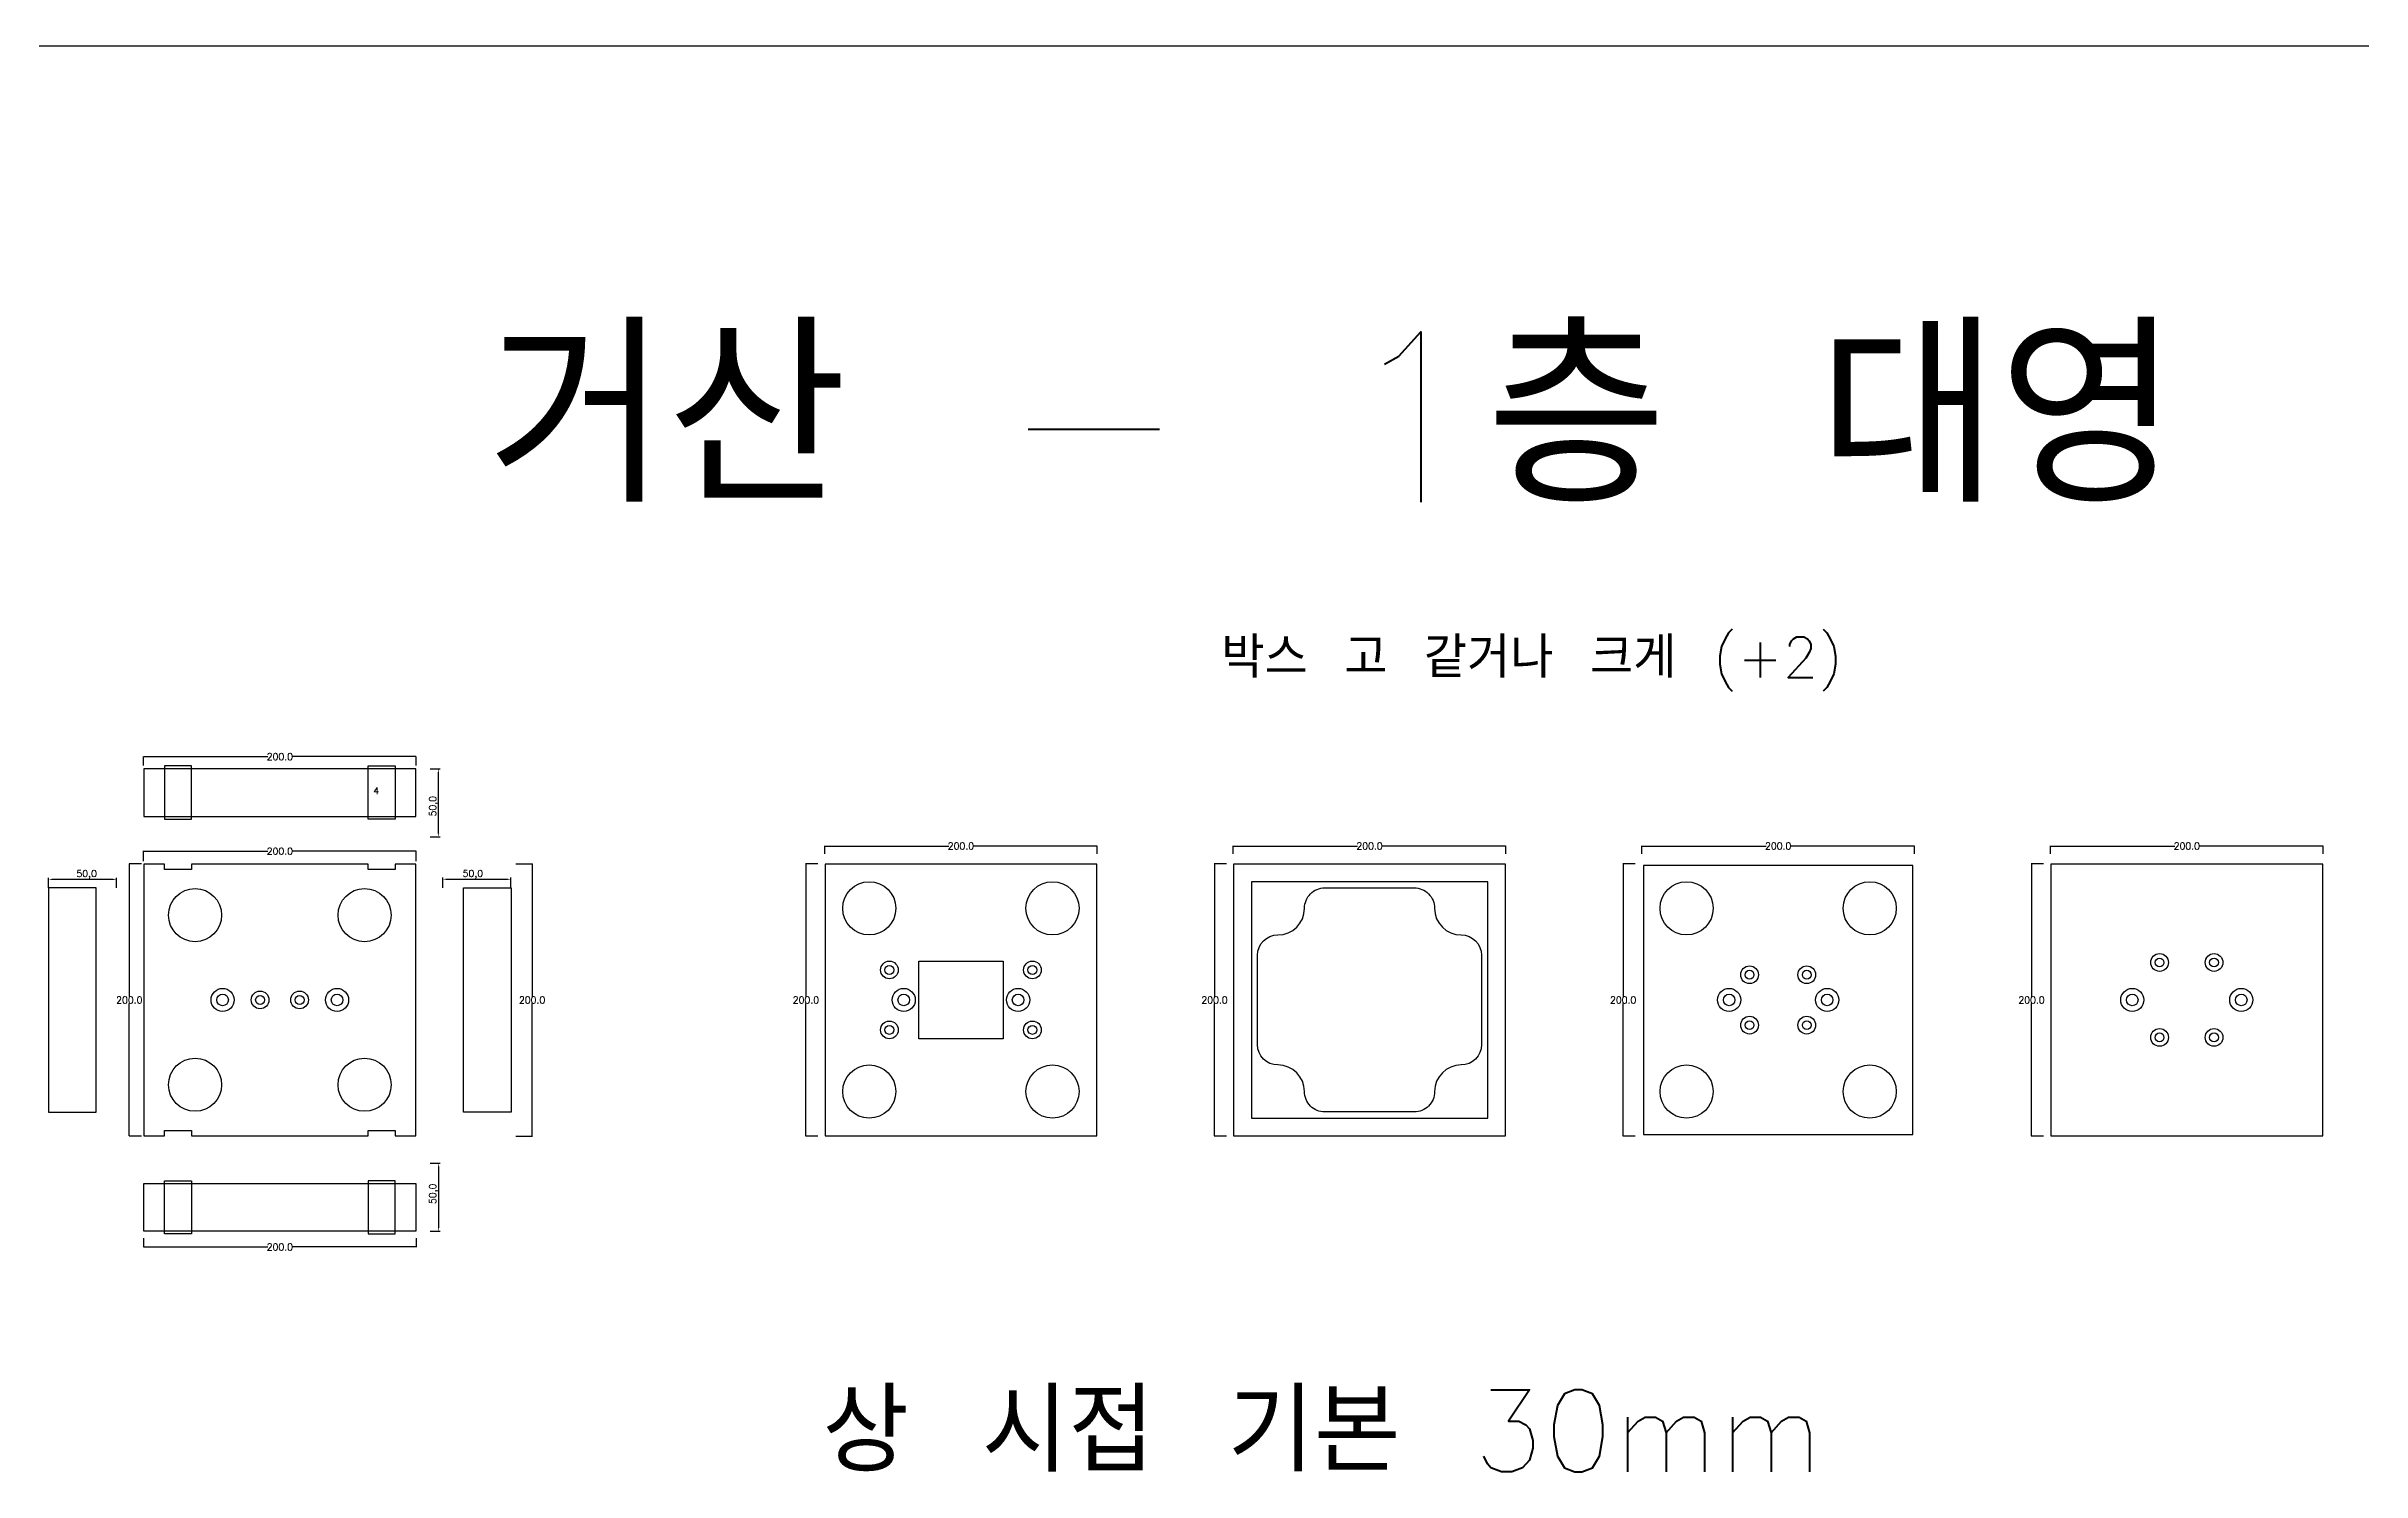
# Model space of a CAD drawing. Header units: millimetres. Extents: x 37110 to 56310, y -3510 to 5490.
# Drawn here: x 40839 to 42538, y 4444 to 5490 of the extents above; entities that cross this region are included whole.
import ezdxf

# ---------------------------------------------------------------- set-up
doc = ezdxf.new("R2010")
doc.units = ezdxf.units.MM
for name, color, linetype in [('TEXT', 3, 'Continuous'), ('볼트 구멍', 7, 'Continuous'), ('치구', 7, 'Continuous'), ('치수', 7, 'Continuous')]:
    doc.layers.add(name, color=color, linetype=linetype)
doc.styles.get("Standard").update_dxf_attribs({"font": 'txt.shx', "bigfont": 'whgtxt.shx'})
doc.dimstyles.new('ISO-25', dxfattribs={"dimtxt": 2.5, "dimasz": 2.5, "dimexe": 1.25, "dimexo": 0.625, "dimtad": 1, "dimtxsty": 'Standard', "dimcen": 2.5, "dimadec": 0, "dimazin": 0, "dimtfac": 1, "dimtmove": 0, "dimatfit": 3, "dimfxl": 0, "dimarcsym": 0})
doc.dimstyles.get("Standard").update_dxf_attribs({"dimtxt": 7, "dimasz": 0.18, "dimexe": 0.18, "dimexo": 0.0625, "dimgap": 0.09, "dimtad": 0, "dimtih": 1, "dimtoh": 1, "dimdec": 1, "dimzin": 0, "dimdsep": 46, "dimtxsty": 'Standard', "dimcen": 0.09, "dimadec": 0, "dimazin": 0, "dimtfac": 1, "dimtdec": 1, "dimtofl": 0, "dimtmove": 0, "dimatfit": 3, "dimfxl": 0, "dimtolj": 1, "dimtzin": 0, "dimarcsym": 0})

# ---------------------------------------------------------------- blocks, each defined once
blk = doc.blocks.new('*D2328')
at = {"layer": 'Defpoints', "color": 0, "linetype": 'Continuous'}
for p in [(41410, 4897.1), (41610, 4903), (41610, 4897.1)]:
    blk.add_point(p, dxfattribs=at)
at = {"layer": '치수', "color": 0, "linetype": 'Continuous', "lineweight": -2}
for p, q in [((41410, 4897.2), (41410, 4903.2)), ((41410.2, 4903), (41501.2, 4903)), ((41609.8, 4903), (41518.8, 4903)), ((41610, 4897.2), (41610, 4903.2))]:
    blk.add_line(p, q, dxfattribs=at)
at = {"layer": '치수', "color": 0, "linetype": 'Continuous'}
for points in [[(41410.2, 4903), (41410.2, 4903), (41410, 4903)], [(41609.8, 4903), (41609.8, 4903), (41610, 4903)]]:
    blk.add_solid(points, dxfattribs=at)
at = {"layer": '치수', "color": 0, "linetype": 'Continuous', "insert": (41510, 4903), "char_height": 5, "attachment_point": 5}
blk.add_mtext('\\A1;200.0', dxfattribs=at)
blk = doc.blocks.new('*D2324')
at = {"layer": 'Defpoints', "color": 0, "linetype": 'Continuous'}
for p in [(41183.1, 4890), (41183.1, 4690), (41195.2, 4690)]:
    blk.add_point(p, dxfattribs=at)
at = {"layer": '치수', "color": 0, "linetype": 'Continuous', "lineweight": -2}
for p, q in [((41183.2, 4890), (41195.4, 4890)), ((41195.2, 4889.8), (41195.2, 4792.6)), ((41195.2, 4690.2), (41195.2, 4787.4)), ((41183.2, 4690), (41195.4, 4690))]:
    blk.add_line(p, q, dxfattribs=at)
at = {"layer": '치수', "color": 0, "linetype": 'Continuous'}
for points in [[(41195.2, 4889.8), (41195.2, 4889.8), (41195.2, 4890)], [(41195.2, 4690.2), (41195.2, 4690.2), (41195.2, 4690)]]:
    blk.add_solid(points, dxfattribs=at)
at = {"layer": '치수', "color": 0, "linetype": 'Continuous', "insert": (41195.2, 4790), "char_height": 5, "attachment_point": 5}
blk.add_mtext('\\A1;200.0', dxfattribs=at)
blk = doc.blocks.new('*D2323')
at = {"layer": 'Defpoints', "color": 0, "linetype": 'Continuous'}
for p in [(41405.1, 4890), (41396.2, 4690), (41405.1, 4690)]:
    blk.add_point(p, dxfattribs=at)
at = {"layer": '치수', "color": 0, "linetype": 'Continuous', "lineweight": -2}
for p, q in [((41405, 4890), (41396, 4890)), ((41396.2, 4889.8), (41396.2, 4792.6)), ((41396.2, 4690.2), (41396.2, 4787.4)), ((41405, 4690), (41396, 4690))]:
    blk.add_line(p, q, dxfattribs=at)
at = {"layer": '치수', "color": 0, "linetype": 'Continuous'}
for points in [[(41396.2, 4889.8), (41396.2, 4889.8), (41396.2, 4890)], [(41396.2, 4690.2), (41396.2, 4690.2), (41396.2, 4690)]]:
    blk.add_solid(points, dxfattribs=at)
at = {"layer": '치수', "color": 0, "linetype": 'Continuous', "insert": (41396.2, 4790), "char_height": 5, "attachment_point": 5}
blk.add_mtext('\\A1;200.0', dxfattribs=at)
blk = doc.blocks.new('*D2318')
at = {"layer": 'Defpoints', "color": 0, "linetype": 'Continuous'}
for p in [(40908.5, 4890), (40899.5, 4690), (40908.5, 4690)]:
    blk.add_point(p, dxfattribs=at)
at = {"layer": '치수', "color": 0, "linetype": 'Continuous', "lineweight": -2}
for p, q in [((40908.5, 4890), (40899.3, 4890)), ((40899.5, 4889.8), (40899.5, 4792.6)), ((40899.5, 4690.2), (40899.5, 4787.4)), ((40908.5, 4690), (40899.3, 4690))]:
    blk.add_line(p, q, dxfattribs=at)
at = {"layer": '치수', "color": 0, "linetype": 'Continuous'}
for points in [[(40899.4, 4889.8), (40899.5, 4889.8), (40899.5, 4890)], [(40899.4, 4690.2), (40899.5, 4690.2), (40899.5, 4690)]]:
    blk.add_solid(points, dxfattribs=at)
at = {"layer": '치수', "color": 0, "linetype": 'Continuous', "insert": (40899.5, 4790), "char_height": 5, "attachment_point": 5}
blk.add_mtext('\\A1;200.0', dxfattribs=at)
blk = doc.blocks.new('*D2316')
at = {"layer": 'Defpoints', "color": 0, "linetype": 'Continuous'}
for p in [(40910, 4615.1), (41110, 4615.1), (41110, 4608.7)]:
    blk.add_point(p, dxfattribs=at)
at = {"layer": '치수', "color": 0, "linetype": 'Continuous', "lineweight": -2}
for p, q in [((40910, 4615.1), (40910, 4608.6)), ((40910.2, 4608.7), (41001.2, 4608.7)), ((41109.8, 4608.7), (41018.8, 4608.7)), ((41110, 4615.1), (41110, 4608.6))]:
    blk.add_line(p, q, dxfattribs=at)
at = {"layer": '치수', "color": 0, "linetype": 'Continuous'}
for points in [[(40910.2, 4608.8), (40910.2, 4608.7), (40910, 4608.7)], [(41109.8, 4608.8), (41109.8, 4608.7), (41110, 4608.7)]]:
    blk.add_solid(points, dxfattribs=at)
at = {"layer": '치수', "color": 0, "linetype": 'Continuous', "insert": (41010, 4608.7), "char_height": 5, "attachment_point": 5}
blk.add_mtext('\\A1;200.0', dxfattribs=at)
blk = doc.blocks.new('*D2325')
at = {"layer": 'Defpoints', "color": 0}
for p in [(41119.7, 4670.2), (41119.7, 4620.2), (41126.6, 4620.2)]:
    blk.add_point(p, dxfattribs=at)
at = {"layer": '치수', "color": 0, "lineweight": -2}
for p, q in [((41120.3, 4670.2), (41127.8, 4670.2)), ((41126.6, 4667.7), (41126.6, 4622.7)), ((41120.3, 4620.2), (41127.8, 4620.2))]:
    blk.add_line(p, q, dxfattribs=at)
at = {"layer": '치수', "color": 0}
for points in [[(41126.2, 4667.7), (41127, 4667.7), (41126.6, 4670.2)], [(41126.2, 4622.7), (41127, 4622.7), (41126.6, 4620.2)]]:
    blk.add_solid(points, dxfattribs=at)
at = {"layer": '치수', "color": 0, "insert": (41123, 4647.7), "char_height": 5, "attachment_point": 5, "rotation": 90}
blk.add_mtext('50,0', dxfattribs=at)
blk = doc.blocks.new('*D2315')
at = {"layer": 'Defpoints', "color": 0, "linetype": 'Continuous'}
for p in [(41110, 4968.6), (40910, 4962.2), (41110, 4962.2)]:
    blk.add_point(p, dxfattribs=at)
at = {"layer": '치수', "color": 0, "linetype": 'Continuous', "lineweight": -2}
for p, q in [((40910, 4962.2), (40910, 4968.8)), ((40910.2, 4968.6), (41001.2, 4968.6)), ((41109.8, 4968.6), (41018.8, 4968.6)), ((41110, 4962.2), (41110, 4968.8))]:
    blk.add_line(p, q, dxfattribs=at)
at = {"layer": '치수', "color": 0, "linetype": 'Continuous'}
for points in [[(40910.2, 4968.6), (40910.2, 4968.5), (40910, 4968.6)], [(41109.8, 4968.6), (41109.8, 4968.5), (41110, 4968.6)]]:
    blk.add_solid(points, dxfattribs=at)
at = {"layer": '치수', "color": 0, "linetype": 'Continuous', "insert": (41010, 4968.6), "char_height": 5, "attachment_point": 5}
blk.add_mtext('\\A1;200.0', dxfattribs=at)
blk = doc.blocks.new('*D2314')
at = {"layer": 'Defpoints', "color": 0, "linetype": 'Continuous'}
for p in [(41110, 4899.2), (40910, 4891.8), (41110, 4891.8)]:
    blk.add_point(p, dxfattribs=at)
at = {"layer": '치수', "color": 0, "linetype": 'Continuous', "lineweight": -2}
for p, q in [((40910, 4891.9), (40910, 4899.4)), ((40910.2, 4899.2), (41001.2, 4899.2)), ((41109.8, 4899.2), (41018.8, 4899.2)), ((41110, 4891.9), (41110, 4899.4))]:
    blk.add_line(p, q, dxfattribs=at)
at = {"layer": '치수', "color": 0, "linetype": 'Continuous'}
for points in [[(40910.2, 4899.3), (40910.2, 4899.2), (40910, 4899.2)], [(41109.8, 4899.3), (41109.8, 4899.2), (41110, 4899.2)]]:
    blk.add_solid(points, dxfattribs=at)
at = {"layer": '치수', "color": 0, "linetype": 'Continuous', "insert": (41010, 4899.2), "char_height": 5, "attachment_point": 5}
blk.add_mtext('\\A1;200.0', dxfattribs=at)
blk = doc.blocks.new('*D2319')
at = {"layer": 'Defpoints', "color": 0}
for p in [(40840.2, 4878.5), (40840.2, 4871.8), (40890.2, 4871.7)]:
    blk.add_point(p, dxfattribs=at)
at = {"layer": '치수', "color": 0, "lineweight": -2}
for p, q in [((40840.2, 4872.4), (40840.2, 4879.7)), ((40890.2, 4872.3), (40890.2, 4879.7)), ((40887.7, 4878.5), (40842.7, 4878.5))]:
    blk.add_line(p, q, dxfattribs=at)
at = {"layer": '치수', "color": 0}
for points in [[(40842.7, 4878.9), (40842.7, 4878.1), (40840.2, 4878.5)], [(40887.7, 4878.9), (40887.7, 4878.1), (40890.2, 4878.5)]]:
    blk.add_solid(points, dxfattribs=at)
at = {"layer": '치수', "color": 0, "insert": (40868.2, 4882), "char_height": 5, "attachment_point": 5}
blk.add_mtext('50,0', dxfattribs=at)
blk = doc.blocks.new('*D2327')
at = {"layer": 'Defpoints', "color": 0}
for p in [(41119.7, 4959.7), (41126.6, 4959.7), (41119.7, 4909.7)]:
    blk.add_point(p, dxfattribs=at)
at = {"layer": '치수', "color": 0, "lineweight": -2}
for p, q in [((41120.3, 4959.7), (41127.8, 4959.7)), ((41126.6, 4912.2), (41126.6, 4957.2)), ((41120.3, 4909.7), (41127.8, 4909.7))]:
    blk.add_line(p, q, dxfattribs=at)
at = {"layer": '치수', "color": 0}
for points in [[(41126.2, 4957.2), (41127, 4957.2), (41126.6, 4959.7)], [(41126.2, 4912.2), (41127, 4912.2), (41126.6, 4909.7)]]:
    blk.add_solid(points, dxfattribs=at)
at = {"layer": '치수', "color": 0, "insert": (41123, 4932.2), "char_height": 5, "attachment_point": 5, "rotation": 90}
blk.add_mtext('50,0', dxfattribs=at)
blk = doc.blocks.new('*D2326')
at = {"layer": 'Defpoints', "color": 0}
for p in [(41179.7, 4878.6), (41129.7, 4871.8), (41179.7, 4871.8)]:
    blk.add_point(p, dxfattribs=at)
at = {"layer": '치수', "color": 0, "lineweight": -2}
for p, q in [((41129.7, 4872.4), (41129.7, 4879.8)), ((41132.2, 4878.6), (41177.2, 4878.6)), ((41179.7, 4872.4), (41179.7, 4879.8))]:
    blk.add_line(p, q, dxfattribs=at)
at = {"layer": '치수', "color": 0}
for points in [[(41132.2, 4879), (41132.2, 4878.2), (41129.7, 4878.6)], [(41177.2, 4879), (41177.2, 4878.2), (41179.7, 4878.6)]]:
    blk.add_solid(points, dxfattribs=at)
at = {"layer": '치수', "color": 0, "insert": (41151.7, 4882.1), "char_height": 5, "attachment_point": 5}
blk.add_mtext('50,0', dxfattribs=at)
blk = doc.blocks.new('*D2330')
at = {"layer": 'Defpoints', "color": 0, "linetype": 'Continuous'}
for p in [(42304.9, 4890), (42296, 4690), (42304.9, 4690)]:
    blk.add_point(p, dxfattribs=at)
at = {"layer": '치수', "color": 0, "linetype": 'Continuous', "lineweight": -2}
for p, q in [((42304.8, 4890), (42295.8, 4890)), ((42296, 4889.8), (42296, 4792.6)), ((42296, 4690.2), (42296, 4787.4)), ((42304.8, 4690), (42295.8, 4690))]:
    blk.add_line(p, q, dxfattribs=at)
at = {"layer": '치수', "color": 0, "linetype": 'Continuous'}
for points in [[(42295.9, 4889.8), (42296, 4889.8), (42296, 4890)], [(42295.9, 4690.2), (42296, 4690.2), (42296, 4690)]]:
    blk.add_solid(points, dxfattribs=at)
at = {"layer": '치수', "color": 0, "linetype": 'Continuous', "insert": (42296, 4790), "char_height": 5, "attachment_point": 5}
blk.add_mtext('\\A1;200.0', dxfattribs=at)
blk = doc.blocks.new('*D2322')
at = {"layer": 'Defpoints', "color": 0, "linetype": 'Continuous'}
for p in [(42005.1, 4890), (41996.2, 4690), (42005.1, 4690)]:
    blk.add_point(p, dxfattribs=at)
at = {"layer": '치수', "color": 0, "linetype": 'Continuous', "lineweight": -2}
for p, q in [((42005, 4890), (41996, 4890)), ((41996.2, 4889.8), (41996.2, 4792.6)), ((41996.2, 4690.2), (41996.2, 4787.4)), ((42005, 4690), (41996, 4690))]:
    blk.add_line(p, q, dxfattribs=at)
at = {"layer": '치수', "color": 0, "linetype": 'Continuous'}
for points in [[(41996.2, 4889.8), (41996.2, 4889.8), (41996.2, 4890)], [(41996.2, 4690.2), (41996.2, 4690.2), (41996.2, 4690)]]:
    blk.add_solid(points, dxfattribs=at)
at = {"layer": '치수', "color": 0, "linetype": 'Continuous', "insert": (41996.2, 4790), "char_height": 5, "attachment_point": 5}
blk.add_mtext('\\A1;200.0', dxfattribs=at)
blk = doc.blocks.new('*D2321')
at = {"layer": 'Defpoints', "color": 0, "linetype": 'Continuous'}
for p in [(41705.1, 4890), (41696.2, 4690), (41705.1, 4690)]:
    blk.add_point(p, dxfattribs=at)
at = {"layer": '치수', "color": 0, "linetype": 'Continuous', "lineweight": -2}
for p, q in [((41705, 4890), (41696, 4890)), ((41696.2, 4889.8), (41696.2, 4792.6)), ((41696.2, 4690.2), (41696.2, 4787.4)), ((41705, 4690), (41696, 4690))]:
    blk.add_line(p, q, dxfattribs=at)
at = {"layer": '치수', "color": 0, "linetype": 'Continuous'}
for points in [[(41696.2, 4889.8), (41696.2, 4889.8), (41696.2, 4890)], [(41696.2, 4690.2), (41696.2, 4690.2), (41696.2, 4690)]]:
    blk.add_solid(points, dxfattribs=at)
at = {"layer": '치수', "color": 0, "linetype": 'Continuous', "insert": (41696.2, 4790), "char_height": 5, "attachment_point": 5}
blk.add_mtext('\\A1;200.0', dxfattribs=at)
blk = doc.blocks.new('*D2320')
at = {"layer": 'Defpoints', "color": 0, "linetype": 'Continuous'}
for p in [(42010, 4897.1), (42210, 4903), (42210, 4897.1)]:
    blk.add_point(p, dxfattribs=at)
at = {"layer": '치수', "color": 0, "linetype": 'Continuous', "lineweight": -2}
for p, q in [((42010, 4897.2), (42010, 4903.2)), ((42010.2, 4903), (42101.2, 4903)), ((42209.8, 4903), (42118.8, 4903)), ((42210, 4897.2), (42210, 4903.2))]:
    blk.add_line(p, q, dxfattribs=at)
at = {"layer": '치수', "color": 0, "linetype": 'Continuous'}
for points in [[(42010.2, 4903), (42010.2, 4903), (42010, 4903)], [(42209.8, 4903), (42209.8, 4903), (42210, 4903)]]:
    blk.add_solid(points, dxfattribs=at)
at = {"layer": '치수', "color": 0, "linetype": 'Continuous', "insert": (42110, 4903), "char_height": 5, "attachment_point": 5}
blk.add_mtext('\\A1;200.0', dxfattribs=at)
blk = doc.blocks.new('*D2329')
at = {"layer": 'Defpoints', "color": 0, "linetype": 'Continuous'}
for p in [(41710, 4897.1), (41910, 4903), (41910, 4897.1)]:
    blk.add_point(p, dxfattribs=at)
at = {"layer": '치수', "color": 0, "linetype": 'Continuous', "lineweight": -2}
for p, q in [((41710, 4897.2), (41710, 4903.2)), ((41710.2, 4903), (41801.2, 4903)), ((41909.8, 4903), (41818.8, 4903)), ((41910, 4897.2), (41910, 4903.2))]:
    blk.add_line(p, q, dxfattribs=at)
at = {"layer": '치수', "color": 0, "linetype": 'Continuous'}
for points in [[(41710.2, 4903), (41710.2, 4903), (41710, 4903)], [(41909.8, 4903), (41909.8, 4903), (41910, 4903)]]:
    blk.add_solid(points, dxfattribs=at)
at = {"layer": '치수', "color": 0, "linetype": 'Continuous', "insert": (41810, 4903), "char_height": 5, "attachment_point": 5}
blk.add_mtext('\\A1;200.0', dxfattribs=at)
blk = doc.blocks.new('*D2331')
at = {"layer": 'Defpoints', "color": 0, "linetype": 'Continuous'}
for p in [(42310, 4897.1), (42510, 4903), (42510, 4897.1)]:
    blk.add_point(p, dxfattribs=at)
at = {"layer": '치수', "color": 0, "linetype": 'Continuous', "lineweight": -2}
for p, q in [((42310, 4897.2), (42310, 4903.2)), ((42310.2, 4903), (42401.2, 4903)), ((42509.8, 4903), (42418.8, 4903)), ((42510, 4897.2), (42510, 4903.2))]:
    blk.add_line(p, q, dxfattribs=at)
at = {"layer": '치수', "color": 0, "linetype": 'Continuous'}
for points in [[(42310.2, 4903), (42310.2, 4903), (42310, 4903)], [(42509.8, 4903), (42509.8, 4903), (42510, 4903)]]:
    blk.add_solid(points, dxfattribs=at)
at = {"layer": '치수', "color": 0, "linetype": 'Continuous', "insert": (42410, 4903), "char_height": 5, "attachment_point": 5}
blk.add_mtext('\\A1;200.0', dxfattribs=at)

msp = doc.modelspace()

# ---------------------------------------------------------------- linework, layer by layer
at = {"color": 6}
msp.add_line((56310, 5490), (37110, 5490), dxfattribs=at)
at = {"layer": '볼트 구멍', "color": 3}
msp.add_lwpolyline([(41479, 4818.5), (41541, 4818.5), (41541, 4761.5), (41479, 4761.5)], close=True, dxfattribs=at)
at = {"layer": '볼트 구멍', "color": 6}
for centre, radius in [((41457.5, 4812), 6.5), ((41562.5, 4812), 6.5), ((42089, 4808.5), 6.5), ((42131, 4808.5), 6.5), ((42390, 4817.5), 6.5), ((42430, 4817.5), 6.5), ((41468, 4790), 8.5), ((41552, 4790), 8.5), ((42074, 4790), 8.5), ((42146, 4790), 8.5), ((42370, 4790), 8.5), ((42450, 4790), 8.5), ((42089, 4771.5), 6.5), ((42131, 4771.5), 6.5), ((41457.5, 4768), 6.5), ((41562.5, 4768), 6.5), ((42390, 4762.5), 6.5), ((42430, 4762.5), 6.5)]:
    msp.add_circle(centre, radius, dxfattribs=at)
at = {"layer": '볼트 구멍', "color": 3}
for centre, radius in [((41457.5, 4812), 3.25), ((41562.5, 4812), 3.25), ((42089, 4808.5), 3.25), ((42131, 4808.5), 3.25), ((42390, 4817.5), 3.25), ((42430, 4817.5), 3.25), ((40968, 4790), 4.25), ((41052, 4790), 4.25), ((41468, 4790), 4.25), ((41552, 4790), 4.25), ((42074, 4790), 4.25), ((42146, 4790), 4.25), ((42370, 4790), 4.25), ((42450, 4790), 4.25), ((40995.5, 4790), 3.25), ((41024.5, 4790), 3.25), ((41457.5, 4768), 3.25), ((41562.5, 4768), 3.25), ((42089, 4771.5), 3.25), ((42131, 4771.5), 3.25), ((42390, 4762.5), 3.25), ((42430, 4762.5), 3.25)]:
    msp.add_circle(centre, radius, dxfattribs=at)
at = {"layer": '볼트 구멍', "color": 2}
for centre, radius in [((40968, 4790), 8.5), ((40995.5, 4790), 6.5), ((41024.5, 4790), 6.5), ((41052, 4790), 8.5)]:
    msp.add_circle(centre, radius, dxfattribs=at)
at = {"layer": '치구'}
for points in [[(40910.25, 4924.75), (41109.75, 4924.75), (41109.75, 4959.75), (40910.25, 4959.75)], [(40910.25, 4690.25), (40925.25, 4690.25), (40925.25, 4694.25), (40945.25, 4694.25), (40945.25, 4690.25), (41074.75, 4690.25), (41074.75, 4694.25), (41094.75, 4694.25), (41094.75, 4690.25), (41109.75, 4690.25), (41109.75, 4889.75), (41094.75, 4889.75), (41094.75, 4885.75), (41074.75, 4885.75), (41074.75, 4889.75), (40945.25, 4889.75), (40945.25, 4885.75), (40925.25, 4885.75), (40925.25, 4889.75), (40910.25, 4889.75)], [(41410.25, 4889.75), (41410.25, 4690.25), (41609.75, 4690.25), (41609.75, 4889.75)], [(41710.25, 4889.75), (41710.25, 4690.25), (41909.75, 4690.25), (41909.75, 4889.75)], [(42011.25, 4888.75), (42011.25, 4691.25), (42208.75, 4691.25), (42208.75, 4888.75)], [(42310.25, 4889.75), (42310.25, 4690.25), (42509.75, 4690.25), (42509.75, 4889.75)], [(40875.25, 4872.35), (40840.25, 4872.35), (40840.25, 4707.65), (40875.25, 4707.65)], [(41144.75, 4872.35), (41179.75, 4872.35), (41179.75, 4707.65), (41144.75, 4707.65)], [(41723.25, 4876.75), (41723.25, 4703.25), (41896.75, 4703.25), (41896.75, 4876.75)], [(40910.25, 4655.25), (41109.75, 4655.25), (41109.75, 4620.25), (40910.25, 4620.25)]]:
    msp.add_lwpolyline(points, close=True, dxfattribs=at)
at = {"layer": '치구', "color": 1}
for points in [[(40925.25, 4922.75), (40945.25, 4922.75), (40945.25, 4961.747), (40925.25, 4961.747)], [(41094.75, 4922.75), (41074.75, 4922.75), (41074.75, 4961.747), (41094.75, 4961.747)], [(40925.25, 4657.25), (40945.25, 4657.25), (40945.25, 4618.253), (40925.25, 4618.253)], [(41094.75, 4657.25), (41074.75, 4657.25), (41074.75, 4618.253), (41094.75, 4618.253)]]:
    msp.add_lwpolyline(points, close=True, dxfattribs=at)
at = {"layer": '치구'}
msp.add_lwpolyline([(41777.25, 4872.25), (41842.75, 4872.25, -0.41421365), (41857.75, 4857.25, 0.41421347), (41877.25, 4837.75, -0.41421338), (41892.25, 4822.75), (41892.25, 4757.25, -0.41421338), (41877.25, 4742.25, 0.41421347), (41857.75, 4722.75, -0.41421365), (41842.75, 4707.75), (41777.25, 4707.75, -0.41421365), (41762.25, 4722.75, 0.41421347), (41742.75, 4742.25, -0.41421338), (41727.75, 4757.25), (41727.75, 4822.75, -0.41421338), (41742.75, 4837.75, 0.41421347), (41762.25, 4857.25, -0.41421365)], format="xyb", close=True, dxfattribs=at)
for centre in [(40947.75, 4852.25), (41072.25, 4852.25), (41442.75, 4857.25), (41577.25, 4857.25), (42042.75, 4857.25), (42177.25, 4857.25), (40947.75, 4727.75), (41072.25, 4727.75), (41442.75, 4722.75), (41577.25, 4722.75), (42042.75, 4722.75), (42177.25, 4722.75)]:
    msp.add_circle(centre, 19.5, dxfattribs=at)

# ---------------------------------------------------------------- texts
at = {"layer": 'TEXT', "linetype": 'Continuous'}
msp.add_text('거산 - 1층 대영', height=125, dxfattribs=at).set_placement((41162.081, 5155.394))
at = {"layer": 'TEXT', "color": 1}
for s, height, p in [('박스 고 같거나 크게 (+2)', 30, (41701.16, 5026.571)), ('4', 5, (41078.562, 4941.052))]:
    msp.add_text(s, height=height, dxfattribs=at).set_placement(p)
at = {"layer": 'TEXT', "color": 3}
msp.add_text('상 시접 기본 30mm', height=60, dxfattribs=at).set_placement((41408.388, 4443.724))

# ---------------------------------------------------------------- dimensions: what is measured, and where the dimension line sits
at = {"layer": '치수', "color": 4, "linetype": 'Continuous'}
for base, p1, p2, picture, middle in [((41110, 4968.572), (40910, 4962.175), (41110, 4962.175), '*D2315', (41010, 4968.572)), ((41110, 4608.739), (40910, 4615.137), (41110, 4615.137), '*D2316', (41010, 4608.739))]:
    dim = msp.add_linear_dim(base=base, p1=p1, p2=p2, dimstyle='Standard', override={"dimtxt": 5}, dxfattribs=at)
    dim.commit()
    dim.dimension.update_dxf_attribs({"geometry": picture, "text_midpoint": middle, "dimtype": 160})
at = {"layer": '치수', "color": 4}
for base, p1, p2, angle, picture, middle in [((41126.577, 4959.75), (41119.68, 4909.75), (41119.68, 4959.75), 90, '*D2327', (41126.577, 4932.25)), ((40840.25, 4878.477), (40890.25, 4871.7), (40840.25, 4871.8), 180, '*D2319', (40868.25, 4878.477)), ((41126.577, 4620.25), (41119.68, 4670.25), (41119.68, 4620.25), 270, '*D2325', (41126.577, 4647.75))]:
    dim = msp.add_linear_dim(base=base, p1=p1, p2=p2, angle=angle, dimstyle='ISO-25', override={"dimtxt": 5, "dimdec": 1, "dimzin": 0, "dimtdec": 1}, dxfattribs=at)
    dim.commit()
    dim.dimension.update_dxf_attribs({"geometry": picture, "text_midpoint": middle, "dimtype": 160})
at = {"layer": '치수', "color": 4, "linetype": 'Continuous'}
for base, p1, p2, picture, middle in [((41110, 4899.222), (40910, 4891.825), (41110, 4891.825), '*D2314', (41010, 4899.222)), ((41610, 4902.99), (41410, 4897.107), (41610, 4897.107), '*D2328', (41510, 4902.99)), ((41910, 4902.99), (41710, 4897.107), (41910, 4897.107), '*D2329', (41810, 4902.99)), ((42210, 4902.99), (42010, 4897.107), (42210, 4897.107), '*D2320', (42110, 4902.99)), ((42510, 4902.99), (42310, 4897.107), (42510, 4897.107), '*D2331', (42410, 4902.99))]:
    dim = msp.add_linear_dim(base=base, p1=p1, p2=p2, dimstyle='Standard', override={"dimtxt": 5}, dxfattribs=at)
    dim.commit()
    dim.dimension.update_dxf_attribs({"geometry": picture, "text_midpoint": middle})
for base, p1, p2, picture, middle in [((40899.47, 4690), (40908.54, 4890), (40908.54, 4690), '*D2318', (40899.47, 4790)), ((41195.218, 4690), (41183.148, 4890), (41183.148, 4690), '*D2324', (41195.218, 4790)), ((41396.204, 4690), (41405.109, 4890), (41405.109, 4690), '*D2323', (41396.204, 4790)), ((41696.204, 4690), (41705.109, 4890), (41705.109, 4690), '*D2321', (41696.204, 4790)), ((41996.204, 4690), (42005.109, 4890), (42005.109, 4690), '*D2322', (41996.204, 4790)), ((42295.954, 4690), (42304.859, 4890), (42304.859, 4690), '*D2330', (42295.954, 4790))]:
    dim = msp.add_linear_dim(base=base, p1=p1, p2=p2, angle=90, dimstyle='Standard', override={"dimtxt": 5}, dxfattribs=at)
    dim.commit()
    dim.dimension.update_dxf_attribs({"geometry": picture, "text_midpoint": middle})
at = {"layer": '치수', "color": 4}
dim = msp.add_linear_dim(base=(41179.75, 4878.577), p1=(41129.75, 4871.8), p2=(41179.75, 4871.8), dimstyle='ISO-25', override={"dimtxt": 5, "dimdec": 1, "dimzin": 0, "dimtdec": 1}, dxfattribs=at)
dim.commit()
dim.dimension.update_dxf_attribs({"geometry": '*D2326', "text_midpoint": (41151.75, 4878.577), "dimtype": 160})

doc.saveas('drawing.dxf')
